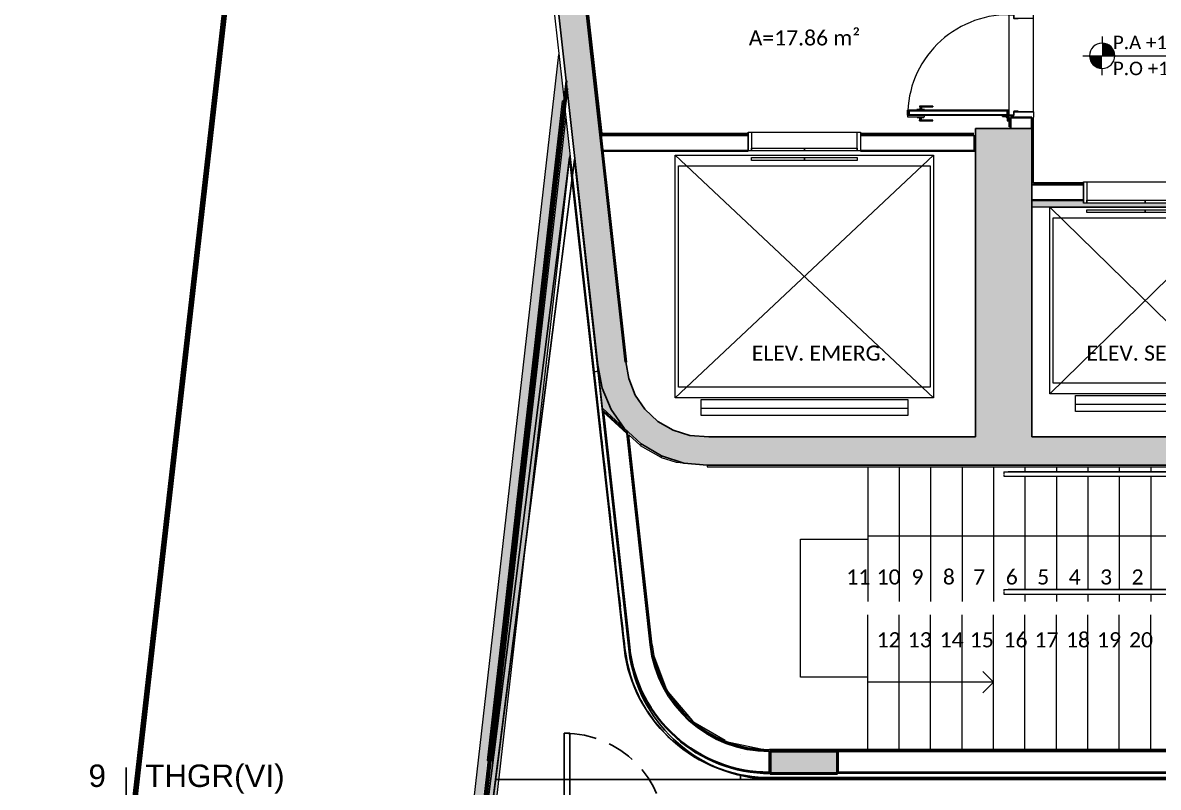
# Model space of a CAD drawing. Extents: x -14.2 to 52.3, y 2.5 to 90.9.
# Drawn here: x 0.6 to 10.71, y 14.5 to 21.31 of the extents above; entities that cross this region are included whole.
import ezdxf
from ezdxf.enums import TextEntityAlignment as Align

# ---------------------------------------------------------------- set-up
doc = ezdxf.new("R2010")
doc.units = 0
for name, pattern in [('limpo_PINI-PSG-PE-0102-LAZ-R00$0$DAA_Traço Ponto', [10, 5, -2.5, 0, -2.5]), ('limpo_PINI-PSG-PE-0102-LAZ-R00$0$DASHDOT', [1, 0.5, -0.25, 0, -0.25]), ('limpo_PINI-PSG-PE-0102-LAZ-R00$0$HIDDEN', [0.375, 0.25, -0.125]), ('limpo_PINI-PSG-PE-0102-LAZ-R00$0$Projeção', [0.396875, 0.238125, -0.15875])]:
    doc.linetypes.add(name, pattern=pattern)
for name, color, linetype in [('A_htc_alv', 7, 'Continuous'), ('FOR_CONTROL', 2, 'Continuous'), ('LEGENDA', 2, 'Continuous'), ('limpo_PINI-PSG-PE-0102-LAZ-R00$0$PA_CAIX', 1, 'Continuous'), ('limpo_PINI-PSG-PE-0102-LAZ-R00$0$PA_EXTE_3', 3, 'Continuous'), ('limpo_PINI-PSG-PE-0102-LAZ-R00$0$PA_LIMI_TER', 32, 'limpo_PINI-PSG-PE-0102-LAZ-R00$0$DASHDOT'), ('limpo_PINI-PSG-PE-0102-LAZ-R00$0$XR_ARQT', 7, 'Continuous'), ('XR_ARQT', 7, 'Continuous')]:
    doc.layers.add(name, color=color, linetype=linetype)
for name, color, linetype, lineweight in [('limpo_PINI-PSG-PE-0102-LAZ-R00$0$A-AREA-IDEN', 2, 'Continuous', 5), ('limpo_PINI-PSG-PE-0102-LAZ-R00$0$A-DETL', 1, 'Continuous', 5), ('limpo_PINI-PSG-PE-0102-LAZ-R00$0$A-DETL-GENF', 1, 'Continuous', 5), ('limpo_PINI-PSG-PE-0102-LAZ-R00$0$A-DOOR', 31, 'Continuous', 5), ('limpo_PINI-PSG-PE-0102-LAZ-R00$0$A-GLAZ-CURT', 52, 'Continuous', 5), ('limpo_PINI-PSG-PE-0102-LAZ-R00$0$A-WALL', 1, 'Continuous', 5), ('limpo_PINI-PSG-PE-0102-LAZ-R00$0$A-WALL-FNSH', 1, 'Continuous', 40), ('limpo_PINI-PSG-PE-0102-LAZ-R00$0$Corrimãos superiores', 7, 'Continuous', 5), ('limpo_PINI-PSG-PE-0102-LAZ-R00$0$G-ANNO-DIMS', 1, 'Continuous', 5), ('limpo_PINI-PSG-PE-0102-LAZ-R00$0$G-ANNO-TEXT', 231, 'Continuous', 5), ('limpo_PINI-PSG-PE-0102-LAZ-R00$0$M-EQPM', 1, 'Continuous', 5), ('limpo_PINI-PSG-PE-0102-LAZ-R00$0$S-BEAM', 12, 'Continuous', 5), ('limpo_PINI-PSG-PE-0102-LAZ-R00$0$S-COLS', 52, 'Continuous', 5), ('limpo_PINI-PSG-PE-0102-LAZ-R00$0$S-STRS', 31, 'Continuous', 5), ('limpo_PINI-PSG-PE-0102-LAZ-R00$0$S-STRS-ANNO', 31, 'Continuous', 5)]:
    doc.layers.add(name, color=color, linetype=linetype, lineweight=lineweight)
doc.layers.add('PA_VEGE_AUX2', color=6, linetype='Continuous', plot=False)
doc.styles.add('limpo_PINI-PSG-PE-0102-LAZ-R00$0$Calibri', font='calibri.ttf', dxfattribs={"height": 0.16})
doc.styles.add('limpo_PINI-PSG-PE-0102-LAZ-R00$0$Calibri_2', font='calibri.ttf', dxfattribs={"height": 0.22})
doc.styles.add('R80', font='arial.ttf', dxfattribs={"height": 0.2})

# ---------------------------------------------------------------- blocks, each defined once
blk = doc.blocks.new('limpo_PINI-PSG-PE-0102-LAZ-R00$0$PINI-EST-PE-1101-TQR-R20_rvt-1-5PPE_008_LAZER__P_A_0_09_')
at = {"layer": 'limpo_PINI-PSG-PE-0102-LAZ-R00$0$S-BEAM'}
h = blk.add_hatch(color=10, dxfattribs=at)
h.paths.add_polyline_path([(-3878, -12304), (-2931, -3991), (-2970, -3645), (-3955, -12296), (-3908, -12301)])
h.paths.add_polyline_path([(-4000, -12291), (-3000, -3509), (-2985, -3511), (-3031, -3097), (-4077, -12282), (-4064, -12283)])
h = blk.add_hatch(color=50, dxfattribs=at)
h.paths.add_polyline_path([(3460, -4455), (3670, -4455), (3670, -4410), (3355, -4410), (3355, -4395), (3340, -4395), (3340, -4455), (3400, -4455)])
h.paths.add_polyline_path([(1195, -4455), (3200, -4455), (3200, -4395), (2641, -4395), (2641, -4420), (1641, -4420), (1641, -4395), (1180, -4395), (1180, -4455)])
for color, points in [(50, [(-2449, -6428), (-2566, -6258), (-2645, -6071), (-2682, -5869), (-2639, -6252), (-2516, -6366)]), (50, [(-1839, -9036), (-2058, -8776), (-2000, -8863), (-1933, -8945), (-1852, -9026), (-1842, -9034)]), (50, [(-1551, -9211), (-1817, -9054), (-1771, -9091), (-1673, -9153), (-1574, -9203), (-1564, -9207)]), (10, [(-1610, -9409), (-1610, -9409), (-1628, -9403)])]:
    blk.add_hatch(color=color, dxfattribs=at).paths.add_polyline_path(points)
h = blk.add_hatch(color=50, dxfattribs=at)
h.paths.add_polyline_path([(-2243, -8865), (-2243, -8865), (-2246, -8859)])
h.paths.add_polyline_path([(-2076, -8744), (-2184, -8448), (-2181, -8467), (-2151, -8574), (-2110, -8678), (-2076, -8744)])
at = {"layer": 'limpo_PINI-PSG-PE-0102-LAZ-R00$0$S-COLS'}
blk.add_hatch(color=8, dxfattribs=at).paths.add_polyline_path([(-1150, -9505), (-550, -9505), (-550, -9305), (-1150, -9305)])
at = {"layer": 'limpo_PINI-PSG-PE-0102-LAZ-R00$0$S-BEAM', "color": 55, "lineweight": 18}
for p, q in [((-4077, -12282), (-3031, -3097)), ((-3878, -12304), (-2931, -3991)), ((1180, -4455), (3200, -4455)), ((-2076, -8744), (-2184, -8448)), ((-1839, -9036), (-2058, -8775)), ((-1551, -9211), (-1817, -9054))]:
    blk.add_line(p, q, dxfattribs=at)
at = {"layer": 'limpo_PINI-PSG-PE-0102-LAZ-R00$0$S-COLS', "color": 7, "lineweight": 50}
for p, q in [((-2434, -5838), (-2937, -1320)), ((-550, -9305), (-1150, -9305)), ((-1150, -9305), (-1150, -9505)), ((-550, -9505), (-550, -9305)), ((-1150, -9505), (-550, -9505))]:
    blk.add_line(p, q, dxfattribs=at)
blk = doc.blocks.new('limpo_PINI-PSG-PE-0102-LAZ-R00$0$DAA_017_ELEVADOR_181 - ABERTURA DE 1_00m_ 1_80x1_70m-1426525-5PPE_008_LAZER__P_A_0_09_')
at = {"layer": 'limpo_PINI-PSG-PE-0102-LAZ-R00$0$M-EQPM'}
for p, q in [((-621, 1811), (-621, 1954)), ((-621, 1954), (621, 1954)), ((621, 1954), (621, 1811)), ((-621, 1891), (621, 1891)), ((-850, 133), (850, 1795)), ((-850, 1795), (850, 133)), ((-850, 133), (-850, 1795)), ((-850, 1795), (850, 1795)), ((621, 1811), (-621, 1811)), ((850, 1795), (850, 133)), ((-821, 228), (-821, 1700)), ((-821, 1700), (821, 1700)), ((821, 1700), (821, 228)), ((821, 228), (-821, 228)), ((850, 133), (-850, 133)), ((-420, 155), (-420, 180)), ((-420, 180), (0, 180)), ((0, 155), (-420, 155)), ((0, 155), (0, 180)), ((0, 180), (520, 180)), ((0, 180), (0, 155)), ((520, 155), (0, 155)), ((520, 180), (520, 155)), ((-450, -95), (-450, 95)), ((-450, 95), (-420, 95)), ((-450, -95), (-450, 95)), ((-450, 95), (550, 95)), ((-420, 70), (-420, 95)), ((-420, 95), (0, 95)), ((-420, 95), (-420, -95)), ((0, 70), (-420, 70)), ((0, 70), (0, 95)), ((0, 95), (520, 95)), ((0, 95), (0, 70)), ((520, 70), (0, 70)), ((520, 95), (520, 70)), ((520, -95), (520, 95)), ((520, 95), (550, 95)), ((550, 95), (550, -95)), ((550, -95), (550, 95)), ((-420, -95), (-450, -95)), ((550, -95), (-450, -95)), ((550, -95), (520, -95))]:
    blk.add_line(p, q, dxfattribs=at)
blk = doc.blocks.new('limpo_PINI-PSG-PE-0102-LAZ-R00$0$DAA_017_ELEVADOR_181 - ABERTURA DE 1_00m_ 2_10x2_10m-3473629-5PPE_008_LAZER__P_A_0_09_')
at = {"layer": 'limpo_PINI-PSG-PE-0102-LAZ-R00$0$M-EQPM'}
for p, q in [((-921, 2286), (-921, 2429)), ((-921, 2429), (921, 2429)), ((921, 2429), (921, 2286)), ((-921, 2366), (921, 2366)), ((-1150, 108), (1150, 2270)), ((-1150, 2270), (1150, 108)), ((-1150, 108), (-1150, 2270)), ((-1150, 2270), (1150, 2270)), ((921, 2286), (-921, 2286)), ((1150, 2270), (1150, 108)), ((-1121, 203), (-1121, 2175)), ((-1121, 2175), (1121, 2175)), ((1121, 2175), (1121, 203)), ((1121, 203), (-1121, 203)), ((1150, 108), (-1150, 108)), ((-470, 130), (-470, 155)), ((-470, 155), (0, 155)), ((0, 130), (-470, 130)), ((0, 130), (0, 155)), ((0, 155), (470, 155)), ((0, 155), (0, 130)), ((470, 130), (0, 130)), ((470, 155), (470, 130)), ((-500, -95), (-500, 70)), ((-500, 70), (-470, 70)), ((-500, -95), (-500, 70)), ((-500, 70), (500, 70)), ((-470, 45), (-470, 70)), ((-470, 70), (0, 70)), ((-470, 70), (-470, -95)), ((0, 45), (-470, 45)), ((0, 45), (0, 70)), ((0, 70), (470, 70)), ((0, 70), (0, 45)), ((470, 45), (0, 45)), ((470, 70), (470, 45)), ((470, -95), (470, 70)), ((470, 70), (500, 70)), ((500, 70), (500, -95)), ((500, -95), (500, 70)), ((-470, -95), (-500, -95)), ((500, -95), (-500, -95)), ((500, -95), (470, -95))]:
    blk.add_line(p, q, dxfattribs=at)
blk = doc.blocks.new('limpo_PINI-PSG-PE-0102-LAZ-R00$0$DAA_002_PCF_FER_ABR_1FO - 0_90x2_10m-1750960-5PPE_008_LAZER__P_A_0_09_')
at = {"layer": 'limpo_PINI-PSG-PE-0102-LAZ-R00$0$A-DETL-GENF'}
for p, q in [((-418, 110), (-465, 110)), ((-418, -63), (-418, 110)), ((-418, -63), (-418, 110)), ((418, 110), (465, 110)), ((418, -63), (418, 110)), ((418, 110), (418, -63)), ((-450, -63), (-415, -63)), ((-450, -113), (-450, -63)), ((-415, -63), (-450, -63)), ((-450, -63), (-450, -113)), ((-450, -63), (-418, -63)), ((-450, -86), (-450, -110)), ((-448, -67), (-448, -114)), ((-448, -114), (-448, -67)), ((-414, -65), (-446, -65)), ((-446, -65), (-414, -65)), ((-418, -25), (-414, -25)), ((-418, -27), (-418, -25)), ((-414, -25), (-418, -25)), ((-418, -25), (-418, -27)), ((-415, -27), (-418, -27)), ((-418, -27), (-415, -27)), ((-415, -63), (-415, -27)), ((-415, -27), (-415, -63)), ((-413, -27), (-413, -64)), ((-413, -64), (-413, -27)), ((413, -27), (413, -64)), ((413, -27), (413, -64)), ((418, -25), (414, -25)), ((418, -25), (414, -25)), ((414, -65), (446, -65)), ((414, -65), (446, -65)), ((415, -27), (418, -27)), ((415, -63), (415, -27)), ((415, -63), (415, -27)), ((415, -27), (418, -27)), ((450, -63), (415, -63)), ((450, -63), (415, -63)), ((418, -27), (418, -25)), ((418, -27), (418, -25)), ((418, -63), (450, -63)), ((448, -67), (448, -114)), ((448, -67), (448, -114)), ((450, -113), (450, -63)), ((450, -113), (450, -63)), ((450, -86), (450, -110)), ((-488, -110), (-486, -110)), ((-488, -114), (-488, -110)), ((-486, -110), (-488, -110)), ((-488, -110), (-488, -114)), ((-450, -115), (-487, -115)), ((-487, -115), (-450, -115)), ((-486, -110), (-486, -113)), ((-486, -113), (-486, -110)), ((-486, -113), (-450, -113)), ((-450, -113), (-486, -113)), ((-450, -110), (-465, -110)), ((403, -110), (448, -110)), ((403, -1010), (403, -110)), ((448, -110), (403, -110)), ((403, -110), (403, -1010)), ((406, -113), (445, -113)), ((406, -123), (406, -113)), ((445, -123), (406, -123)), ((408, -124), (443, -124)), ((408, -995), (408, -124)), ((443, -124), (443, -995)), ((445, -113), (445, -123)), ((448, -110), (448, -1010)), ((448, -1010), (448, -110)), ((448, -124), (448, -165)), ((448, -125), (448, -165)), ((458, -165), (448, -165)), ((448, -165), (458, -165)), ((450, -110), (465, -110)), ((486, -113), (450, -113)), ((486, -113), (450, -113)), ((450, -115), (487, -115)), ((450, -115), (487, -115)), ((498, -115), (457, -115)), ((458, -135), (458, -165)), ((458, -165), (458, -135)), ((459, -115), (498, -115)), ((468, -125), (498, -125)), ((468, -125), (498, -125)), ((486, -110), (486, -113)), ((488, -110), (486, -110)), ((488, -110), (486, -110)), ((486, -110), (486, -113)), ((488, -114), (488, -110)), ((488, -114), (488, -110)), ((498, -125), (498, -115)), ((498, -125), (498, -115)), ((368, -785), (373, -785)), ((368, -785), (373, -785)), ((368, -785), (368, -905)), ((373, -785), (368, -785)), ((368, -785), (368, -905)), ((368, -787), (373, -787)), ((368, -790), (373, -790)), ((368, -795), (373, -795)), ((373, -785), (373, -905)), ((373, -887), (373, -785)), ((498, -785), (493, -785)), ((493, -785), (493, -905)), ((498, -785), (493, -785)), ((498, -785), (493, -785)), ((493, -785), (493, -887)), ((498, -787), (493, -787)), ((498, -790), (493, -790)), ((498, -795), (493, -795)), ((498, -785), (498, -905)), ((498, -905), (498, -785)), ((368, -895), (403, -895)), ((368, -900), (398, -900)), ((368, -900), (398, -900)), ((368, -903), (373, -903)), ((368, -905), (373, -905)), ((368, -905), (373, -905)), ((368, -905), (373, -905)), ((373, -887), (398, -887)), ((398, -887), (373, -887)), ((373, -888), (398, -888)), ((373, -890), (398, -890)), ((373, -902), (398, -902)), ((373, -902), (398, -902)), ((373, -905), (373, -902)), ((373, -902), (398, -902)), ((403, -862), (398, -862)), ((398, -927), (398, -862)), ((398, -862), (398, -887)), ((403, -867), (398, -867)), ((403, -875), (398, -875)), ((398, -902), (398, -927)), ((403, -861), (399, -861)), ((401, -860), (403, -860)), ((403, -860), (401, -860)), ((403, -930), (403, -860)), ((448, -1010), (448, -860)), ((460, -860), (448, -860)), ((460, -860), (448, -860)), ((448, -860), (448, -1010)), ((463, -1010), (463, -862)), ((463, -865), (463, -862)), ((465, -865), (463, -865)), ((463, -865), (465, -865)), ((465, -865), (463, -865)), ((498, -895), (463, -895)), ((468, -922), (468, -867)), ((468, -887), (468, -867)), ((493, -887), (468, -887)), ((493, -887), (468, -887)), ((493, -888), (468, -888)), ((493, -890), (468, -890)), ((498, -900), (468, -900)), ((498, -900), (468, -900)), ((493, -902), (468, -902)), ((493, -902), (468, -902)), ((468, -922), (468, -902)), ((468, -902), (493, -902)), ((493, -902), (493, -905)), ((498, -903), (493, -903)), ((498, -905), (493, -905)), ((498, -905), (493, -905)), ((493, -905), (498, -905)), ((403, -915), (398, -915)), ((403, -923), (398, -923)), ((398, -927), (403, -927)), ((403, -929), (399, -929)), ((400, -930), (403, -930)), ((400, -930), (403, -930)), ((448, -1010), (403, -1010)), ((403, -1010), (448, -1010)), ((406, -996), (445, -996)), ((406, -1007), (406, -996)), ((445, -1007), (406, -1007)), ((443, -995), (408, -995)), ((445, -996), (445, -1007)), ((448, -1010), (463, -1010)), ((448, -1010), (463, -1010)), ((465, -925), (463, -925)), ((463, -1010), (463, -925)), ((463, -925), (465, -925))]:
    blk.add_line(p, q, dxfattribs=at)
at = {"layer": 'limpo_PINI-PSG-PE-0102-LAZ-R00$0$A-DETL-GENF', "lineweight": 30}
for p, q in [((-465, 95), (-465, -95)), ((465, 95), (465, -95))]:
    blk.add_line(p, q, dxfattribs=at)
at = {"layer": 'limpo_PINI-PSG-PE-0102-LAZ-R00$0$A-DETL-GENF'}
for radius in [10, 8.5]:
    blk.add_circle((458, -125), radius, dxfattribs=at)
for centre, radius, start, end in [((-446, -67), 1.5, 88.1651, 180), ((-446, -67), 1.5, 88.1651, 180), ((-414, -27), 1.5, 0, 89.9986), ((-414, -27), 1.5, 360, 89.9986), ((-414, -64), 1.5, 270, 359.9986), ((-414, -64), 1.5, 270, 359.9986), ((414, -27), 1.5, 90.0014, 180), ((414, -27), 1.5, 90.0014, 180), ((414, -64), 1.5, 180.0014, 270), ((414, -64), 1.5, 180.0014, 270), ((446, -67), 1.5, 0, 91.8349), ((446, -67), 1.5, 360, 91.8349), ((-487, -114), 1.5, 180, 270), ((-487, -114), 1.5, 180, 270), ((-450, -114), 1.5, 270, 359.9986), ((-450, -114), 1.5, 270, 359.9986), ((452, -110), 900, 180, 270), ((450, -114), 1.5, 180.0014, 270), ((450, -114), 1.5, 180.0014, 270), ((458, -125), 10, 93.7452, 176.2548), ((458, -125), 10, 269.9986, 0.0014), ((487, -114), 1.5, 270, 0), ((487, -114), 1.5, 270, 0), ((400, -862), 2.5, 87.9743, 180), ((400, -862), 2.5, 87.9743, 180), ((460, -862), 2.5, 0.0014, 90), ((460, -862), 2.5, 0.0014, 90), ((465, -867), 2.5, 0, 90.3972), ((465, -867), 2.5, 0, 90.3972), ((400, -927), 2.5, 180.0014, 270), ((400, -927), 2.5, 180.0014, 270), ((465, -922), 2.5, 270, 1.8634), ((465, -922), 2.5, 270, 1.8634)]:
    blk.add_arc(centre, radius, start, end, dxfattribs=at)
at = {"layer": 'limpo_PINI-PSG-PE-0102-LAZ-R00$0$A-DOOR'}
for p, q in [((-470, 110), (-470, -110)), ((-465, 110), (-470, 110)), ((418, 110), (-418, 110)), ((470, 110), (465, 110)), ((470, -110), (470, 110)), ((-465, 95), (-465, -95)), ((-470, -110), (-465, -110)), ((-448, -110), (403, -110)), ((465, -110), (470, -110))]:
    blk.add_line(p, q, dxfattribs=at)
blk = doc.blocks.new('limpo_PINI-PSG-PE-0102-LAZ-R00$0$Parede básica _ DAA_GDC_VID_INFTY - ___-2044985-5PPE_008_LAZER__P_A_0_09_')
at = {"layer": 'limpo_PINI-PSG-PE-0102-LAZ-R00$0$A-WALL'}
for p, q in [((-3000, -3509), (-3104, -4421)), ((-3000, -3509), (-2985, -3511)), ((-2970, -3645), (-3059, -4426)), ((-3089, -4423), (-3104, -4421)), ((-3059, -4426), (-3074, -4424))]:
    blk.add_line(p, q, dxfattribs=at)
blk = doc.blocks.new('limpo_PINI-PSG-PE-0102-LAZ-R00$0$Parede básica _ DAA_GDC_VID_INFTY - ___-2044986-5PPE_008_LAZER__P_A_0_09_')
at = {"layer": 'limpo_PINI-PSG-PE-0102-LAZ-R00$0$A-WALL'}
for p, q in [((-3104, -4421), (-3245, -5663)), ((-3059, -4426), (-3200, -5668)), ((-3104, -4421), (-3089, -4423)), ((-3074, -4424), (-3059, -4426)), ((-3230, -5664), (-3245, -5663)), ((-3200, -5668), (-3215, -5666))]:
    blk.add_line(p, q, dxfattribs=at)
blk = doc.blocks.new('limpo_PINI-PSG-PE-0102-LAZ-R00$0$Parede básica _ DAA_GDC_VID_INFTY - ___-2044987-5PPE_008_LAZER__P_A_0_09_')
at = {"layer": 'limpo_PINI-PSG-PE-0102-LAZ-R00$0$A-WALL'}
for p, q in [((-3245, -5663), (-3387, -6905)), ((-3245, -5663), (-3230, -5664)), ((-3200, -5668), (-3342, -6910)), ((-3215, -5666), (-3200, -5668)), ((-3372, -6906), (-3387, -6905)), ((-3342, -6910), (-3357, -6908))]:
    blk.add_line(p, q, dxfattribs=at)
blk = doc.blocks.new('limpo_PINI-PSG-PE-0102-LAZ-R00$0$Parede básica _ DAA_GDC_VID_INFTY - ___-2044988-5PPE_008_LAZER__P_A_0_09_')
at = {"layer": 'limpo_PINI-PSG-PE-0102-LAZ-R00$0$A-WALL'}
for p, q in [((-3387, -6905), (-3528, -8147)), ((-3342, -6910), (-3483, -8152)), ((-3387, -6905), (-3372, -6906)), ((-3357, -6908), (-3342, -6910)), ((-3513, -8148), (-3528, -8147)), ((-3483, -8152), (-3498, -8150))]:
    blk.add_line(p, q, dxfattribs=at)
blk = doc.blocks.new('limpo_PINI-PSG-PE-0102-LAZ-R00$0$Parede básica _ DAA_GDC_VID_INFTY - ___-2044989-5PPE_008_LAZER__P_A_0_09_')
at = {"layer": 'limpo_PINI-PSG-PE-0102-LAZ-R00$0$A-WALL'}
for p, q in [((-3528, -8147), (-3669, -9389)), ((-3483, -8152), (-3625, -9394)), ((-3528, -8147), (-3513, -8148)), ((-3498, -8150), (-3483, -8152)), ((-3655, -9390), (-3669, -9389)), ((-3625, -9394), (-3640, -9392))]:
    blk.add_line(p, q, dxfattribs=at)
blk = doc.blocks.new('limpo_PINI-PSG-PE-0102-LAZ-R00$0$Tipo de corrimão superior - Corrimão superior_Interno_-4663657-5PPE_008_LAZER__P_A_0_09_')
at = {"layer": 'limpo_PINI-PSG-PE-0102-LAZ-R00$0$Corrimãos superiores', "color": 50}
for p, q in [((2520, -7865), (970, -7865)), ((970, -7905), (2520, -7905))]:
    blk.add_line(p, q, dxfattribs=at)
at = {"layer": 'limpo_PINI-PSG-PE-0102-LAZ-R00$0$Corrimãos superiores', "color": 50, "flags": 128}
blk.add_lwpolyline([(2520, -7883), (2520, -7885), (2520, -7887)], dxfattribs=at)
blk = doc.blocks.new('limpo_PINI-PSG-PE-0102-LAZ-R00$0$Tipo de corrimão superior - Corrimão superior_Interno_-V8-5PPE_008_LAZER__P_A_0_09_')
at = {"layer": 'limpo_PINI-PSG-PE-0102-LAZ-R00$0$Corrimãos superiores', "color": 50}
for p, q in [((933, -7865), (2520, -7865)), ((934, -7883), (934, -7865)), ((2520, -7865), (2520, -7905)), ((933, -7905), (2520, -7905)), ((934, -7905), (934, -7889))]:
    blk.add_line(p, q, dxfattribs=at)
blk = doc.blocks.new('limpo_PINI-PSG-PE-0102-LAZ-R00$0$Tipo de corrimão superior - Corrimão superior_Interno_-4663671-5PPE_008_LAZER__P_A_0_09_')
at = {"layer": 'limpo_PINI-PSG-PE-0102-LAZ-R00$0$Corrimãos superiores', "color": 50}
for p, q in [((2518, -6815), (970, -6815)), ((970, -6855), (2518, -6855)), ((2620, -6815), (2535, -6815)), ((2535, -6855), (2620, -6855)), ((2620, -6833), (2620, -6838))]:
    blk.add_line(p, q, dxfattribs=at)
at = {"layer": 'limpo_PINI-PSG-PE-0102-LAZ-R00$0$Corrimãos superiores', "color": 50, "flags": 128}
for points in [[(2535, -6815), (2533, -6815), (2532, -6815), (2531, -6815), (2530, -6815), (2529, -6815), (2528, -6815), (2526, -6815), (2525, -6815), (2524, -6815), (2523, -6815), (2522, -6815), (2521, -6815), (2520, -6815), (2519, -6815), (2518, -6815)], [(2518, -6855), (2519, -6855), (2521, -6855), (2522, -6855), (2523, -6855), (2524, -6855), (2525, -6855), (2526, -6855), (2527, -6855), (2528, -6855), (2530, -6855), (2531, -6855), (2532, -6855), (2533, -6855), (2534, -6855), (2535, -6855)]]:
    blk.add_lwpolyline(points, dxfattribs=at)
blk = doc.blocks.new('limpo_PINI-PSG-PE-0102-LAZ-R00$0$Tipo de corrimão superior - Corrimão superior_Interno_-V9-5PPE_008_LAZER__P_A_0_09_')
at = {"layer": 'limpo_PINI-PSG-PE-0102-LAZ-R00$0$Corrimãos superiores', "color": 50}
for p, q in [((933, -6815), (2508, -6815)), ((933, -6855), (2508, -6855)), ((934, -6833), (934, -6815)), ((934, -6855), (934, -6839)), ((2508, -6815), (2535, -6815)), ((2508, -6855), (2535, -6855)), ((2535, -6815), (2620, -6815)), ((2535, -6855), (2620, -6855)), ((2620, -6815), (2620, -6855))]:
    blk.add_line(p, q, dxfattribs=at)
blk = doc.blocks.new('limpo_PINI-PSG-PE-0102-LAZ-R00$0$Elevações de ponto - M_Cota de elevação - Alvo preenchido-23738-5PPE_008_LAZER__P_A_0_09_')
at = {"layer": 'limpo_PINI-PSG-PE-0102-LAZ-R00$0$G-ANNO-DIMS'}
h = blk.add_hatch(color=256, dxfattribs=at)
edge = h.paths.add_edge_path()
edge.add_line((0, 0), (-1.5, 0))
edge.add_arc((0, 0), 1.5, 90, 180, ccw=False)
edge.add_line((0, 1.5), (0, 0))
h = blk.add_hatch(color=256, dxfattribs=at)
edge = h.paths.add_edge_path()
edge.add_line((0, 0), (1.5, 0))
edge.add_arc((0, 0), 1.5, 270, 360, ccw=False)
edge.add_line((0, -1.5), (0, 0))
for p, q in [((0, 2.3), (0, 1.5)), ((-2.3, 0), (14.5, 0)), ((0, -2.3), (0, -1.5))]:
    blk.add_line(p, q, dxfattribs=at)
blk.add_circle((0, 0), 1.5, dxfattribs=at)
blk = doc.blocks.new('limpo_PINI-PSG-PE-0102-LAZ-R00$0$A$C745163c0')
at = {"layer": 'limpo_PINI-PSG-PE-0102-LAZ-R00$0$A-DETL-GENF'}
blk.add_hatch(color=252, dxfattribs=at).paths.add_polyline_path([(-1215, -4240), (-735, -4240), (-735, -1740), (-1235, -1740), (-1235, -3990), (-4500, -3990), (-4500, -1240), (-5000, -1240), (-5000, -3990), (-7376, -3990), (-7544, -3977), (-7694, -3930), (-7830, -3851), (-7944, -3743), (-8030, -3618), (-8089, -3469), (-8115, -3320), (-8876, 3522), (-8900, 3763), (-8904, 3841), (-8901, 3919), (-8865, 4127), (-8758, 4310), (-8595, 4444), (-8224, 4625), (-7835, 4765), (-7573, 4837), (-7300, 4908), (-6554, 5083), (-6070, 5185), (-3680, 5696), (-3680, 4815), (-5930, 4815), (-5930, 2215), (-3480, 2215), (-3480, 2515), (-5680, 2515), (-5680, 4515), (-3480, 4515), (-3480, 5994), (-6362, 5379), (-6613, 5326), (-7360, 5151), (-7643, 5077), (-7910, 5000), (-8036, 4960), (-8156, 4919), (-8270, 4877), (-8378, 4834), (-8429, 4812), (-8561, 4746), (-8692, 4678), (-8956, 4462), (-9117, 4162), (-9151, 3823), (-9123, 3482), (-8363, -3351), (-8325, -3556), (-8246, -3744), (-8129, -3913), (-7978, -4052), (-7796, -4158), (-7597, -4222), (-7389, -4240), (-2220, -4240)])
at = {"layer": 'limpo_PINI-PSG-PE-0102-LAZ-R00$0$A-DETL', "color": 1, "lineweight": 30}
for p, q in [((-9123, 3489), (-8363, -3351)), ((-8115, -3320), (-8876, 3522)), ((-4500, -1240), (-5000, -1240)), ((-5000, -1240), (-5000, -3990)), ((-4500, -3990), (-4500, -1240)), ((-8089, -3469), (-8115, -3320)), ((-8363, -3351), (-8325, -3556)), ((-8030, -3618), (-8089, -3469)), ((-8325, -3556), (-8246, -3744)), ((-7944, -3743), (-8030, -3618)), ((-8246, -3744), (-8129, -3913)), ((-7830, -3851), (-7944, -3743)), ((-8129, -3913), (-7978, -4052)), ((-7694, -3930), (-7830, -3851)), ((-7544, -3977), (-7694, -3930)), ((-7376, -3990), (-7544, -3977)), ((-5000, -3990), (-7376, -3990)), ((-1235, -3990), (-4500, -3990)), ((-7978, -4052), (-7796, -4158)), ((-7796, -4158), (-7597, -4222)), ((-7597, -4222), (-7389, -4240)), ((-7389, -4240), (-735, -4240))]:
    blk.add_line(p, q, dxfattribs=at)
at = {"layer": 'limpo_PINI-PSG-PE-0102-LAZ-R00$0$A-DETL', "color": 1, "linetype": 'limpo_PINI-PSG-PE-0102-LAZ-R00$0$DAA_Traço Ponto'}
for p, q in [((-8396, -3415), (-8122, -5874)), ((-6830, -7030), (-715, -7030))]:
    blk.add_line(p, q, dxfattribs=at)
at = {"layer": 'limpo_PINI-PSG-PE-0102-LAZ-R00$0$A-DETL', "linetype": 'limpo_PINI-PSG-PE-0102-LAZ-R00$0$DAA_Traço Ponto'}
blk.add_arc((-6830, -5730), 1300, 186.3481, 270, dxfattribs=at)
at = {"layer": 'limpo_PINI-PSG-PE-0102-LAZ-R00$0$A-WALL', "color": 170, "lineweight": 40}
for p, q in [((-9603, -9361), (-8637, -884)), ((-8644, -817), (-9052, -4391)), ((-4690, -1145), (-4690, -1240)), ((-4500, -1240), (-4500, -1145)), ((-8324, -1300), (-8339, -1300)), ((-8339, -1300), (-8324, -1440)), ((-7024, -1300), (-8324, -1300)), ((-8324, -1300), (-8324, -1300)), ((-5015, -1300), (-6024, -1300)), ((-5015, -1300), (-5015, -1300)), ((-5008, -1440), (-5008, -1300)), ((-8324, -1440), (-7024, -1440)), ((-6024, -1440), (-5008, -1440)), ((-4039, -1740), (-4500, -1740)), ((-8769, -1908), (-8754, -1909)), ((-4500, -1880), (-4039, -1880)), ((-8910, -3149), (-8895, -3151)), ((-8317, -3760), (-8083, -5864)), ((-8104, -3956), (-8317, -3760)), ((-7894, -5843), (-8104, -3956)), ((-9052, -4391), (-10339, -15692)), ((-9052, -4391), (-9037, -4393)), ((-9193, -5633), (-9178, -5635)), ((-6836, -6980), (-6836, -6790)), ((-6230, -6790), (-6230, -6980)), ((-3195, -6790), (-6230, -6790)), ((-6230, -6980), (-3195, -6980))]:
    blk.add_line(p, q, dxfattribs=at)
at = {"layer": 'limpo_PINI-PSG-PE-0102-LAZ-R00$0$A-WALL'}
for p, q in [((-8319, -3737), (-8129, -3913)), ((-7987, -4064), (-8087, -3972)), ((-7987, -4064), (-7982, -4058))]:
    blk.add_line(p, q, dxfattribs=at)
at = {"layer": 'limpo_PINI-PSG-PE-0102-LAZ-R00$0$A-WALL', "color": 170, "lineweight": 40}
for radius in [1255, 1065, 1065]:
    blk.add_arc((-6836, -5725), radius, 186.3481, 270, dxfattribs=at)
at = {"layer": 'limpo_PINI-PSG-PE-0102-LAZ-R00$0$A-WALL-FNSH', "lineweight": 5}
for p, q in [((-9190, 3725), (-8665, -996)), ((-8587, 925), (-8339, -1300)), ((-8326, -1285), (-8572, 927)), ((-8657, -1063), (-8396, -3409)), ((-4703, -1145), (-4703, -1225)), ((-4485, -1725), (-4485, -1145)), ((-7024, -1285), (-8326, -1285)), ((-5015, -1285), (-6024, -1285)), ((-4039, -1725), (-4485, -1725)), ((-8396, -3409), (-8357, -3404)), ((-8357, -3404), (-8396, -3409)), ((-8396, -3409), (-8122, -5874)), ((-8357, -3404), (-8362, -3351)), ((-8082, -5869), (-8357, -3404)), ((-8106, -3934), (-8104, -3956)), ((-7879, -5841), (-8087, -3972)), ((-7978, -4052), (-7986, -4065)), ((-7986, -4065), (-7804, -4171)), ((-7804, -4171), (-7796, -4158)), ((-7796, -4158), (-7801, -4173)), ((-7801, -4173), (-7666, -4215)), ((-7666, -4215), (-7598, -4221)), ((-7389, -4240), (-7389, -4255)), ((-7389, -4255), (-940, -4255)), ((-940, -6775), (-6836, -6775)), ((-6836, -6790), (-6230, -6790)), ((-735, -6990), (-6830, -6990)), ((-6830, -7030), (-735, -7030))]:
    blk.add_line(p, q, dxfattribs=at)
at = {"layer": 'limpo_PINI-PSG-PE-0102-LAZ-R00$0$A-WALL-FNSH', "color": 50, "lineweight": 5}
for centre, radius in [((-6836, -5725), 1050), ((-6830, -5730), 1300), ((-6830, -5730), 1260)]:
    blk.add_arc(centre, radius, 186.3481, 270, dxfattribs=at)
at = {"layer": 'limpo_PINI-PSG-PE-0102-LAZ-R00$0$S-STRS'}
for p, q in [((-5960, -4255), (-5960, -5455)), ((-5680, -4255), (-5680, -5455)), ((-5400, -4255), (-5400, -5455)), ((-5120, -4255), (-5120, -5455)), ((-4840, -4255), (-4840, -5455)), ((-4560, -4255), (-4560, -4300)), ((-4560, -4340), (-4560, -5350)), ((-4280, -4255), (-4280, -4300)), ((-4280, -4340), (-4280, -5350)), ((-4000, -4255), (-4000, -4300)), ((-4000, -4340), (-4000, -5350)), ((-3720, -4255), (-3720, -4300)), ((-3720, -4340), (-3720, -5350)), ((-3440, -4255), (-3440, -4300)), ((-3440, -4340), (-3440, -5350)), ((-4560, -5390), (-4560, -5455)), ((-4280, -5390), (-4280, -5455)), ((-4000, -5390), (-4000, -5455)), ((-3720, -5390), (-3720, -5455)), ((-3440, -5390), (-3440, -5455)), ((-5960, -6775), (-5960, -5575)), ((-5680, -6775), (-5680, -5575)), ((-5400, -6775), (-5400, -5575)), ((-5120, -6775), (-5120, -5575)), ((-4840, -6775), (-4840, -5575)), ((-4560, -6775), (-4560, -5575)), ((-4280, -6775), (-4280, -5575)), ((-4000, -6775), (-4000, -5575)), ((-3720, -6775), (-3720, -5575)), ((-3440, -6775), (-3440, -5575)), ((-7193, -6711), (-6898, -6772))]:
    blk.add_line(p, q, dxfattribs=at)
at = {"layer": 'limpo_PINI-PSG-PE-0102-LAZ-R00$0$S-STRS', "linetype": 'limpo_PINI-PSG-PE-0102-LAZ-R00$0$Projeção'}
for p, q in [((-5960, -4255), (-5960, -5455)), ((-5680, -4255), (-5680, -5455)), ((-5400, -4255), (-5400, -5455)), ((-5120, -4255), (-5120, -5455)), ((-4840, -4255), (-4840, -5455)), ((-4560, -4255), (-4560, -4300)), ((-4560, -4340), (-4560, -5350)), ((-4280, -4255), (-4280, -4300)), ((-4280, -4340), (-4280, -5350)), ((-4000, -4255), (-4000, -4300)), ((-4000, -4340), (-4000, -5350)), ((-3720, -4255), (-3720, -4300)), ((-3720, -4340), (-3720, -5350)), ((-3440, -4255), (-3440, -4300)), ((-3440, -4340), (-3440, -5350)), ((-4560, -5390), (-4560, -5455)), ((-4280, -5390), (-4280, -5455)), ((-4000, -5390), (-4000, -5455)), ((-3720, -5390), (-3720, -5455)), ((-3440, -5390), (-3440, -5455)), ((-5960, -6775), (-5960, -5575)), ((-5680, -6775), (-5680, -5575)), ((-5400, -6775), (-5400, -5575)), ((-5120, -6775), (-5120, -5575)), ((-4840, -6775), (-4840, -5575)), ((-4560, -6775), (-4560, -5575)), ((-4280, -6775), (-4280, -5575)), ((-4000, -6775), (-4000, -5575)), ((-3720, -6775), (-3720, -5575)), ((-3440, -6775), (-3440, -5575))]:
    blk.add_line(p, q, dxfattribs=at)
at = {"layer": 'limpo_PINI-PSG-PE-0102-LAZ-R00$0$S-STRS-ANNO'}
for p, q in [((-6560, -4900), (-5960, -4900)), ((-6560, -6130), (-6560, -4900)), ((-5960, -4870), (-5680, -4870)), ((-5680, -4870), (-5400, -4870)), ((-5400, -4870), (-5120, -4870)), ((-5120, -4870), (-4840, -4870)), ((-4840, -4870), (-4560, -4870)), ((-4560, -4870), (-4280, -4870)), ((-4280, -4870), (-4000, -4870)), ((-4000, -4870), (-3720, -4870)), ((-3720, -4870), (-3440, -4870)), ((-3440, -4870), (-3160, -4870)), ((-5960, -6130), (-6560, -6130)), ((-4840, -6175), (-4934, -6081)), ((-5680, -6175), (-5960, -6175)), ((-5400, -6175), (-5680, -6175)), ((-5120, -6175), (-5400, -6175)), ((-4840, -6175), (-5120, -6175)), ((-4840, -6175), (-4934, -6269))]:
    blk.add_line(p, q, dxfattribs=at)
at = {"lineweight": 5}
blk.add_blockref('limpo_PINI-PSG-PE-0102-LAZ-R00$0$PINI-EST-PE-1101-TQR-R20_rvt-1-5PPE_008_LAZER__P_A_0_09_', (-5680, 2515), dxfattribs=at)
at = {"layer": 'limpo_PINI-PSG-PE-0102-LAZ-R00$0$A-DOOR', "rotation": 270}
blk.add_blockref('limpo_PINI-PSG-PE-0102-LAZ-R00$0$DAA_002_PCF_FER_ABR_1FO - 0_90x2_10m-1750960-5PPE_008_LAZER__P_A_0_09_', (-4595, -675), dxfattribs=at)
at = {"layer": 'limpo_PINI-PSG-PE-0102-LAZ-R00$0$A-GLAZ-CURT'}
for name in ['limpo_PINI-PSG-PE-0102-LAZ-R00$0$Parede básica _ DAA_GDC_VID_INFTY - ___-2044985-5PPE_008_LAZER__P_A_0_09_', 'limpo_PINI-PSG-PE-0102-LAZ-R00$0$Parede básica _ DAA_GDC_VID_INFTY - ___-2044986-5PPE_008_LAZER__P_A_0_09_', 'limpo_PINI-PSG-PE-0102-LAZ-R00$0$Parede básica _ DAA_GDC_VID_INFTY - ___-2044987-5PPE_008_LAZER__P_A_0_09_', 'limpo_PINI-PSG-PE-0102-LAZ-R00$0$Parede básica _ DAA_GDC_VID_INFTY - ___-2044988-5PPE_008_LAZER__P_A_0_09_', 'limpo_PINI-PSG-PE-0102-LAZ-R00$0$Parede básica _ DAA_GDC_VID_INFTY - ___-2044989-5PPE_008_LAZER__P_A_0_09_']:
    blk.add_blockref(name, (-5680, 2515), dxfattribs=at)
at = {"layer": 'limpo_PINI-PSG-PE-0102-LAZ-R00$0$Corrimãos superiores', "color": 50}
for name in ['limpo_PINI-PSG-PE-0102-LAZ-R00$0$Tipo de corrimão superior - Corrimão superior_Interno_-V9-5PPE_008_LAZER__P_A_0_09_', 'limpo_PINI-PSG-PE-0102-LAZ-R00$0$Tipo de corrimão superior - Corrimão superior_Interno_-4663671-5PPE_008_LAZER__P_A_0_09_', 'limpo_PINI-PSG-PE-0102-LAZ-R00$0$Tipo de corrimão superior - Corrimão superior_Interno_-V8-5PPE_008_LAZER__P_A_0_09_', 'limpo_PINI-PSG-PE-0102-LAZ-R00$0$Tipo de corrimão superior - Corrimão superior_Interno_-4663657-5PPE_008_LAZER__P_A_0_09_']:
    blk.add_blockref(name, (-5680, 2515), dxfattribs=at)
at = {"layer": 'limpo_PINI-PSG-PE-0102-LAZ-R00$0$G-ANNO-DIMS', "extrusion": (0, 0, -1), "xscale": 74.99999999999996, "yscale": 74.99999999999996, "zscale": 74.99999999999996, "rotation": 180}
blk.add_blockref('limpo_PINI-PSG-PE-0102-LAZ-R00$0$Elevações de ponto - M_Cota de elevação - Alvo preenchido-23738-5PPE_008_LAZER__P_A_0_09_', (3873, -593), dxfattribs=at)
at = {"layer": 'limpo_PINI-PSG-PE-0102-LAZ-R00$0$M-EQPM', "rotation": 180}
for name, p in [('limpo_PINI-PSG-PE-0102-LAZ-R00$0$DAA_017_ELEVADOR_181 - ABERTURA DE 1_00m_ 2_10x2_10m-3473629-5PPE_008_LAZER__P_A_0_09_', (-6524, -1370)), ('limpo_PINI-PSG-PE-0102-LAZ-R00$0$DAA_017_ELEVADOR_181 - ABERTURA DE 1_00m_ 1_80x1_70m-1426525-5PPE_008_LAZER__P_A_0_09_', (-3489, -1810))]:
    blk.add_blockref(name, p, dxfattribs=at)
at = {"layer": 'limpo_PINI-PSG-PE-0102-LAZ-R00$0$A-AREA-IDEN', "insert": (-7020, -366), "char_height": 135, "width": 976.46, "attachment_point": 1, "style": 'limpo_PINI-PSG-PE-0102-LAZ-R00$0$Calibri'}
blk.add_mtext('A=17.86 m²', dxfattribs=at)
at = {"layer": 'limpo_PINI-PSG-PE-0102-LAZ-R00$0$G-ANNO-DIMS', "insert": (-3777, -414), "char_height": 120, "width": 1240.98, "attachment_point": 1, "line_spacing_factor": 1.158048, "style": 'limpo_PINI-PSG-PE-0102-LAZ-R00$0$Calibri_2'}
blk.add_mtext('P.A +12.69 m\\PP.O +12.60 m', dxfattribs=at)
at = {"layer": 'limpo_PINI-PSG-PE-0102-LAZ-R00$0$G-ANNO-TEXT', "color": 7, "char_height": 135, "attachment_point": 1, "style": 'limpo_PINI-PSG-PE-0102-LAZ-R00$0$Calibri'}
for s, insert, width in [('ELEV. EMERG.', (-6993, -3175), 1178.48), ('ELEV. SERVIÇO', (-4013, -3175), 1226.58), ('11', (-6151, -5170), 211.65), ('10', (-5881, -5170), 211.65), ('9', (-5571, -5170), 105.82), ('8', (-5291, -5170), 105.82), ('7', (-5021, -5170), 105.82), ('6', (-4731, -5170), 105.82), ('5', (-4451, -5170), 105.82), ('4', (-4171, -5170), 105.82), ('3', (-3891, -5170), 105.82), ('2', (-3611, -5170), 105.82), ('12', (-5881, -5730), 211.65), ('13', (-5604, -5730), 211.65), ('14', (-5320, -5730), 211.65), ('15', (-5051, -5730), 211.65), ('16', (-4751, -5730), 211.65), ('17', (-4475, -5730), 211.65), ('18', (-4195, -5730), 211.65), ('19', (-3918, -5730), 211.65), ('20', (-3633, -5730), 211.65)]:
    blk.add_mtext(s, dxfattribs=dict(at, insert=insert, width=width))
blk = doc.blocks.new('limpo_PINI-PSG-PE-0102-LAZ-R00')
at = {"layer": 'limpo_PINI-PSG-PE-0102-LAZ-R00$0$XR_ARQT', "xscale": 0.001000000000038553, "yscale": 0.001000000000038553, "zscale": 0.001000000000038553}
blk.add_blockref('limpo_PINI-PSG-PE-0102-LAZ-R00$0$A$C745163c0', (14.124, 21.592), dxfattribs=at)
at = {"layer": 'limpo_PINI-PSG-PE-0102-LAZ-R00$0$PA_CAIX'}
blk.add_lwpolyline([(5.461, 14.062), (5.461, 14.962), (5.511, 14.962), (5.511, 14.062)], close=True, dxfattribs=at)
at = {"layer": 'limpo_PINI-PSG-PE-0102-LAZ-R00$0$PA_CAIX', "linetype": 'limpo_PINI-PSG-PE-0102-LAZ-R00$0$HIDDEN'}
blk.add_arc((5.461, 14.062), 0.9, 0, 90, dxfattribs=at)
at = {"layer": 'limpo_PINI-PSG-PE-0102-LAZ-R00$0$PA_EXTE_3'}
blk.add_lwpolyline([(21.854, 11.821, 0.44409), (21.277, 13.188), (13.901, 15.761, 0.048648), (13.712, 15.807), (13.434, 15.807), (13.434, 14.567), (7.245, 14.567, -0.354267), (6.004, 15.652), (5.509, 20.092), (4.751, 14.112), (5.461, 14.112), (16.423, 14.112), (16.423, 13.267), (19.28, 12.063, -0.38665), (19.846, 10.843), (18.95, 8.557), (19.698, 8.557, 0.291473), (20.604, 9.134)], format="xyb", close=True, dxfattribs=at)
at = {"layer": 'limpo_PINI-PSG-PE-0102-LAZ-R00$0$PA_LIMI_TER', "const_width": 0.05, "flags": 128}
blk.add_lwpolyline([(0.497, 4.366), (45.476, 3.67), (49.077, 28.957), (49.729, 28.889), (52.343, 53.357), (-10.257, 53.134), (-13.381, 28.511), (2.923, 25.662)], close=True, dxfattribs=at)

msp = doc.modelspace()

# ---------------------------------------------------------------- hatches: boundary and pattern name
at = {"layer": 'A_htc_alv'}
h = msp.add_hatch(dxfattribs=at)
h.set_pattern_fill('ANGLE', color=256)
h.set_pattern_definition([(0, (0, 0), (0, 6.985), [5.08, -1.905]), (90, (0, 0), (-6.985, 4e-16), [5.08, -1.905])])
edge = h.paths.add_edge_path()
edge.add_line((5.509, 20.092), (4.808, 14.567))
edge.add_line((4.808, 14.567), (7.245, 14.567))
edge.add_arc((7.294, 15.875), 1.309, 189.8322, 267.8624, ccw=False)
edge.add_line((6.004, 15.652), (5.509, 20.092))

# ---------------------------------------------------------------- linework, layer by layer
at = {"layer": 'FOR_CONTROL'}
for points in [[(5.509, 20.092), (4.808, 14.567), (7.245, 14.567, -0.354267), (6.004, 15.652)], [(6.004, 15.652), (5.509, 20.092), (4.808, 14.567), (7.245, 14.567, -0.354267)]]:
    msp.add_lwpolyline(points, format="xyb", close=True, dxfattribs=at)
msp.add_lwpolyline([(13.434, 14.56), (13.434, 14.567), (7.245, 14.567), (4.808, 14.567), (4.751, 14.112), (5.461, 14.112), (14.718, 14.112)], close=True, dxfattribs=at)
msp.add_lwpolyline([(13.434, 14.56), (13.434, 14.567), (7.245, 14.567), (4.808, 14.567), (4.751, 14.112), (5.461, 14.112), (14.718, 14.112)], close=True, dxfattribs=at)
at = {"layer": 'LEGENDA'}
msp.add_line((1.518, 14.674), (1.518, 14.026), dxfattribs=at)
at = {"layer": 'PA_VEGE_AUX2'}
msp.add_lwpolyline([(21.809, 11.842, 0.444098), (21.261, 13.141), (13.885, 15.714, 0.043784), (13.712, 15.757), (13.434, 15.757), (13.434, 14.567), (7.245, 14.567, -0.354267), (6.004, 15.652), (5.509, 20.092), (4.751, 14.112), (5.461, 14.112), (16.423, 14.112), (16.423, 13.321), (19.299, 12.109, -0.387133), (19.893, 10.826), (19.024, 8.607), (19.705, 8.607, 0.289451), (20.559, 9.156)], format="xyb", close=True, dxfattribs=at)
msp.add_lwpolyline([(7.294, 14.567), (4.808, 14.567)], dxfattribs=at)

# ---------------------------------------------------------------- texts
at = {"layer": 'LEGENDA', "style": 'R80'}
for s, p in [('9', (1.338, 14.44)), ('THGR(VI)', (2.929, 14.44))]:
    msp.add_text(s, height=0.2, dxfattribs=at).set_placement(p, align=Align.BOTTOM_RIGHT)

# ---------------------------------------------------------------- next in the draw order: block references
at = {"layer": 'XR_ARQT'}
msp.add_blockref('limpo_PINI-PSG-PE-0102-LAZ-R00', (-0.042, 0.017), dxfattribs=at)

doc.saveas('drawing.dxf')
